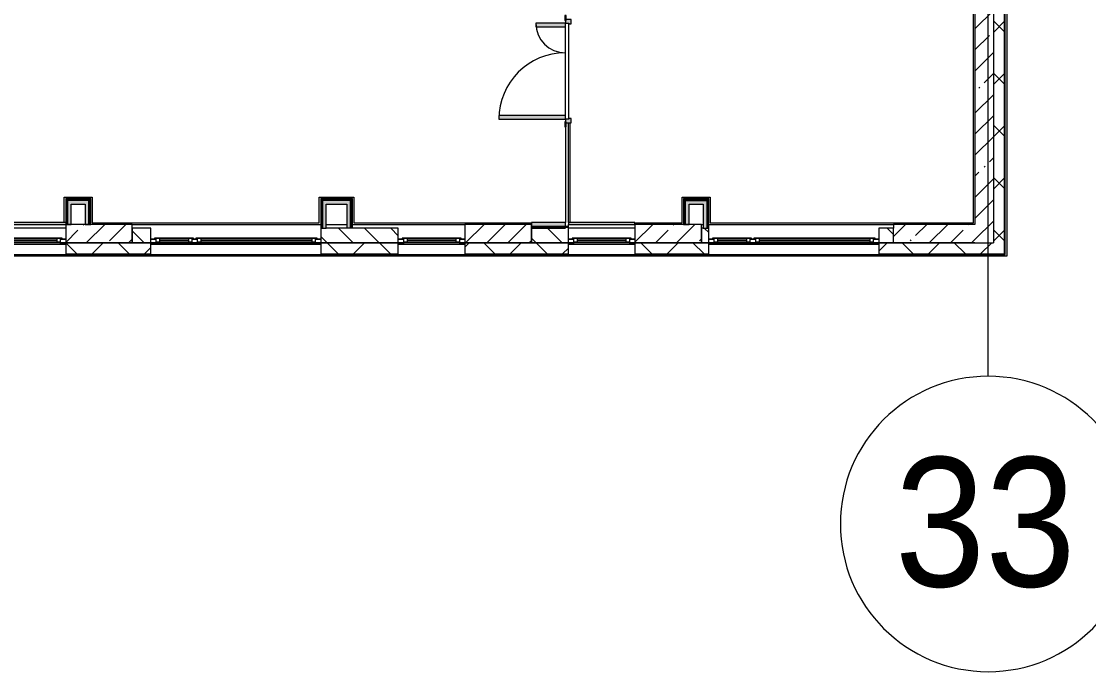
# Model space of a CAD drawing. Header units: millimetres. Extents: x -7229 to 193500, y -8553 to 29000.
# Drawn here: x 111930 to 126369, y -5906 to 2900 of the extents above; entities that cross this region are included whole.
import ezdxf

# ---------------------------------------------------------------- set-up
doc = ezdxf.new("R2010")
doc.units = ezdxf.units.MM
for name, color, linetype, lineweight, true_color in [('A-DOOR-1', 7, 'Continuous', 5, 0xaaaaaa), ('A-DOOR-2', 7, 'Continuous', 5, 0xe2e2e2), ('A-DOOR-FRAM-1', 7, 'Continuous', 5, 0xe2e2e2), ('A-DOOR-FRAM-2', 7, 'Continuous', 5, 0xaaaaaa), ('A-FLOR-1', 7, 'Continuous', 5, 0xaaaaaa), ('I-WALL-1', 7, 'Continuous', 5, 0xe7e7e7)]:
    doc.layers.add(name, color=color, linetype=linetype, lineweight=lineweight, true_color=true_color)
for name, color, linetype, lineweight in [('A-GLAZ', 7, 'Continuous', 5), ('A-WALL', 7, 'Continuous', 5), ('A-WALL-1', 7, 'Continuous', 9), ('I-WALL', 7, 'Continuous', 5), ('S-COLS', 7, 'Continuous', 5), ('Оси', 7, 'Continuous', 9), ('Оси-1', 7, 'Continuous', 20)]:
    doc.layers.add(name, color=color, linetype=linetype, lineweight=lineweight)
doc.styles.add('Arial', font='arial.ttf', dxfattribs={"width": 0.9, "height": 1750})
pattern_1 = [(45, (0, 0), (-353.5534, 353.5534), []), (135, (0, 0), (-353.5534, -353.5534), [])]
pattern_2 = [(45, (0, 0), (-285.1231, 285.1231), []), (45, (285.12, 0), (-285.1231, 285.1231), [504.031, -100.806, 16.764, -84.042])]
pattern_3 = [(45, (0, 0), (-530.33, 530.33), []), (135, (0, 0), (-530.33, -530.33), [])]

# ---------------------------------------------------------------- blocks, each defined once
blk = doc.blocks.new('120_Окно_СКБ_2Ст_Фрамуга сверху - 120_Окно_СКБ_2Ст_2300х2500_h_ ДОО-19727959-1_2_1_птичка зашивка')
at = {"layer": 'A-GLAZ'}
for p, q in [((-1150, -127), (-1150, -57)), ((-1150, -57), (-1080, -57)), ((1150, -57), (-1150, -57)), ((-1080, -127), (-1150, -127)), ((-1150, -127), (-1100, -127)), ((-1080, -127), (-1100, -127)), ((-1100, -127), (-1100, -137)), ((-1100, -137), (540, -137)), ((540, -137), (-1100, -137)), ((-1080, -57), (-1080, -127)), ((-1080, -57), (1080, -57)), ((520, -87), (-1080, -87)), ((-1080, -87), (-1080, -127)), ((-1030, -137), (-1030, -87)), ((-1030, -107), (470, -107)), ((470, -117), (-1030, -117)), ((470, -137), (470, -87)), ((520, -127), (520, -57)), ((520, -57), (590, -57)), ((520, -127), (520, -87)), ((590, -127), (520, -127)), ((540, -127), (520, -127)), ((540, -127), (570, -127)), ((540, -127), (570, -127)), ((540, -137), (540, -127)), ((590, -127), (570, -127)), ((570, -127), (570, -137)), ((570, -137), (1100, -137)), ((1100, -137), (570, -137)), ((590, -57), (590, -127)), ((1080, -87), (590, -87)), ((590, -87), (590, -127)), ((640, -137), (640, -87)), ((640, -107), (1030, -107)), ((1030, -117), (640, -117)), ((1030, -137), (1030, -87)), ((1080, -127), (1080, -57)), ((1080, -57), (1150, -57)), ((1080, -127), (1080, -87)), ((1150, -127), (1080, -127)), ((1100, -127), (1080, -127)), ((1100, -127), (1150, -127)), ((1100, -137), (1100, -127)), ((1150, -57), (1150, -127))]:
    blk.add_line(p, q, dxfattribs=at)
blk = doc.blocks.new('120_Окно_СКБ_1Ст - 120_Окно_СКБ_1Ст 900х2500_h_ с форточкой-22876038-1_2_1_птичка зашивка')
at = {"layer": 'A-GLAZ'}
for p, q in [((-450, -127), (-450, -57)), ((-450, -57), (-380, -57)), ((450, -57), (-450, -57)), ((-380, -127), (-450, -127)), ((-450, -127), (-400, -127)), ((-380, -127), (-400, -127)), ((-400, -127), (-400, -137)), ((-400, -137), (400, -137)), ((400, -137), (-400, -137)), ((-380, -57), (-380, -127)), ((380, -87), (-380, -87)), ((-380, -87), (-380, -127)), ((-330, -137), (-330, -87)), ((-330, -107), (330, -107)), ((330, -117), (-330, -117)), ((330, -137), (330, -87)), ((380, -127), (380, -57)), ((380, -57), (450, -57)), ((380, -127), (380, -87)), ((450, -127), (380, -127)), ((400, -127), (380, -127)), ((400, -127), (450, -127)), ((400, -137), (400, -127)), ((450, -57), (450, -127))]:
    blk.add_line(p, q, dxfattribs=at)
blk = doc.blocks.new('120_Окно_СКБ_2Ст_Фрамуга сверху - 120_Окно_СКБ_2Ст_2300х2500_h_ ДОО-V46-1_2_1_птичка зашивка')
at = {"layer": 'A-GLAZ'}
for p, q in [((-1150, -127), (-1150, -57)), ((-1150, -57), (-1080, -57)), ((1150, -57), (-1150, -57)), ((-1080, -127), (-1150, -127)), ((-1150, -127), (-1100, -127)), ((-1080, -127), (-1100, -127)), ((-1100, -127), (-1100, -137)), ((-1100, -137), (540, -137)), ((540, -137), (-1100, -137)), ((-1080, -57), (-1080, -127)), ((-1080, -57), (1080, -57)), ((520, -87), (-1080, -87)), ((-1080, -87), (-1080, -127)), ((-1030, -137), (-1030, -87)), ((-1030, -107), (470, -107)), ((470, -117), (-1030, -117)), ((470, -137), (470, -87)), ((520, -127), (520, -57)), ((520, -57), (590, -57)), ((520, -127), (520, -87)), ((590, -127), (520, -127)), ((540, -127), (520, -127)), ((540, -127), (568, -127)), ((540, -127), (568, -127)), ((540, -137), (540, -127)), ((590, -127), (570, -127)), ((570, -127), (570, -137)), ((570, -137), (1100, -137)), ((1100, -137), (570, -137)), ((590, -57), (590, -127)), ((1080, -87), (590, -87)), ((590, -87), (590, -127)), ((640, -137), (640, -87)), ((640, -107), (1030, -107)), ((1030, -117), (640, -117)), ((1030, -137), (1030, -87)), ((1080, -127), (1080, -57)), ((1080, -57), (1150, -57)), ((1080, -127), (1080, -87)), ((1150, -127), (1080, -127)), ((1100, -127), (1080, -127)), ((1100, -127), (1150, -127)), ((1100, -137), (1100, -127)), ((1150, -57), (1150, -127))]:
    blk.add_line(p, q, dxfattribs=at)
blk = doc.blocks.new('110_Дверь_СКБ_2Ст - Д-5_п__в составе перегородки _не входит в спец__-32680960-1_2_1_птичка зашивка')
at = {"layer": 'A-DOOR-2'}
for points in [[(-638, 334), (-638, 0), (-588, 0), (-588, 901), (-638, 901)], [(612, 334), (612, 0), (662, 0), (662, 401), (612, 401)]]:
    blk.add_hatch(color=256, dxfattribs=at).paths.add_polyline_path(points)
h = blk.add_hatch(color=256, dxfattribs=at)
h.paths.add_polyline_path([(-688, -20), (-688, -79), (-628, -79), (-628, -49), (-638, -49), (-638, 0), (-688, 0)])
h.paths.add_polyline_path([(652, -49), (652, -79), (712, -79), (712, 0), (662, 0), (662, -49)])
at = {"layer": 'A-DOOR-FRAM-1'}
for points in [[(-743, 3), (-743, 0), (-673, 0), (-673, 8), (-743, 8)], [(697, 0), (767, 0), (767, 8), (697, 8)], [(-743, -9), (-688, -9), (-688, -1), (-743, -1)], [(712, -9), (767, -9), (767, -1), (712, -1)]]:
    blk.add_hatch(color=256, dxfattribs=at).paths.add_polyline_path(points)
at = {"layer": 'A-DOOR-1'}
for p, q in [((-638, 901), (-638, 0)), ((-588, 901), (-638, 901)), ((-588, 0), (-588, 901)), ((662, 401), (612, 401)), ((612, 401), (612, 0)), ((662, 0), (662, 401)), ((-638, 0), (-588, 0)), ((612, 0), (662, 0))]:
    blk.add_line(p, q, dxfattribs=at)
for centre, radius, start, end in [((-638, 0), 900, 0, 90), ((662, 0), 400, 90, 180)]:
    blk.add_arc(centre, radius, start, end, dxfattribs=at)
at = {"layer": 'A-DOOR-FRAM-2'}
for p, q in [((-673, 8), (-743, 8)), ((-743, 8), (-743, 0)), ((-743, 0), (-673, 0)), ((-638, 0), (-688, 0)), ((-688, 0), (-688, -79)), ((-673, 0), (-688, 0)), ((-688, 0), (-688, -1)), ((-673, 0), (-673, 8)), ((-673, -1), (-673, 0)), ((-638, -49), (-638, 0)), ((662, 0), (662, -49)), ((712, 0), (662, 0)), ((767, 8), (697, 8)), ((697, 8), (697, 0)), ((712, 0), (697, 0)), ((697, 0), (697, -1)), ((697, 0), (767, 0)), ((712, -79), (712, 0)), ((712, -1), (712, 0)), ((767, 0), (767, 8)), ((-673, -1), (-743, -1)), ((-743, -1), (-743, -9)), ((-743, -9), (-673, -9)), ((-688, -79), (-628, -79)), ((-688, -1), (-673, -1)), ((-673, -9), (-673, -1)), ((-628, -49), (-638, -49)), ((-628, -79), (-628, -49)), ((662, -49), (652, -49)), ((652, -49), (652, -79)), ((652, -79), (712, -79)), ((697, -1), (712, -1)), ((767, -1), (697, -1)), ((697, -1), (697, -9)), ((697, -9), (767, -9)), ((767, -9), (767, -1))]:
    blk.add_line(p, q, dxfattribs=at)
blk = doc.blocks.new('Ось сетки - D8-29747960-1_2_1_птичка зашивка')
at = {"layer": 'Оси-1'}
for start, end in [(360, 180), (180, 360)]:
    blk.add_arc((0, 0), 4, start, end, dxfattribs=at)

msp = doc.modelspace()

# ---------------------------------------------------------------- hatches: boundary and pattern name
at = {"layer": 'A-WALL'}
h = msp.add_hatch(dxfattribs=at)
h.set_pattern_fill('FP_20', color=256, style=0, pattern_type=2)
h.set_pattern_definition(pattern_1)
h.paths.add_polyline_path([(125230, -250), (125230, 7700), (125080, 7700), (125080, -250), (125190, -250)])
h.paths.add_polyline_path([(125230, 8900), (125230, 10820), (125080, 10820), (125080, 8900), (125228.4, 8900)])
h.paths.add_polyline_path([(125230, 13120), (125230, 13670), (125080, 13670), (125080, 13120), (125190, 13120)])
h.paths.add_polyline_path([(125230, 15220), (125230, 21550), (125080, 21550), (125080, 15220), (125190, 15220)])
h = msp.add_hatch(dxfattribs=at)
h.set_pattern_fill('FP_2', color=256, style=0, pattern_type=2)
h.set_pattern_definition([(135, (0, 0), (-176.7767, -176.7767), [])])
h.paths.add_polyline_path([(123730, -100), (123730, 100), (123530, 100), (123530, -100)])
h.paths.add_polyline_path([(109758.3, -100), (109830, -100), (109830, 100), (109480, 100), (109480, -100), (109670, -100)])
h.paths.add_polyline_path([(92347.4, -100), (92730, -100), (92730, 100), (91930, 100), (91930, -100)])
h.paths.add_polyline_path([(94780, -100), (94780, 100), (94530, 100), (94530, -100)])
h.paths.add_polyline_path([(111630, -100), (111630, 100), (110730, 100), (110730, -100)])
h.paths.add_polyline_path([(121130, -100), (121230, -100), (121230, 100), (121130, 100), (121130, -11)])
h.paths.add_polyline_path([(97105, -100), (98105, -100), (98105, 100), (97105, 100)])
h.paths.add_polyline_path([(119330, -100), (119330, 100), (118830, 100), (118830, -100), (119133.4, -100)])
h.paths.add_polyline_path([(100830, -100), (101730, -100), (101730, 100), (100830, 100), (100830, 82.2)])
h.paths.add_polyline_path([(113680, -100), (113680, 100), (113430, 100), (113430, -100)])
h.paths.add_polyline_path([(102880, -100), (102880, 100), (102630, 100), (102630, -100)])
h.paths.add_polyline_path([(116454.8, -100), (117030, -100), (117030, 100), (115980, 100), (115980, -100)])
h.paths.add_polyline_path([(105180, -100), (106230, -100), (106230, 100), (105180, 100), (105180, -27.9)])
h = msp.add_hatch(dxfattribs=at)
h.set_pattern_fill('FP_20', color=256, style=0, pattern_type=2)
h.set_pattern_definition(pattern_1)
h.paths.add_polyline_path([(89210, -250), (91030, -250), (91030, -100), (89210, -100)])
h.paths.add_polyline_path([(123530, -250), (125080, -250), (125080, -100), (123530, -100), (123530, -210)])
h.paths.add_polyline_path([(120919.2, -250), (121230, -250), (121230, -100), (120230, -100), (120230, -250)])
h.paths.add_polyline_path([(107350, -250), (108030, -250), (108030, -100), (107130, -100), (107130, -250), (107230, -250)])
h.paths.add_polyline_path([(111630, -250), (111630, -100), (110730, -100), (110730, -250)])
h.paths.add_polyline_path([(109758.3, -250), (109830, -250), (109830, -100), (109480, -100), (109480, -250)])
h.paths.add_polyline_path([(116454.8, -250), (117030, -250), (117030, -100), (115980, -100), (115980, -250)])
h.paths.add_polyline_path([(117930, -250), (119330, -250), (119330, -100), (117930, -100), (117930, -210)])
h.paths.add_polyline_path([(112530, -250), (113680, -250), (113680, -100), (112530, -100), (112530, -210)])
h.paths.add_polyline_path([(101276.1, -250), (102880, -250), (102880, -100), (100830, -100), (100830, -250)])
h.paths.add_polyline_path([(94780, -250), (94780, -100), (93630, -100), (93630, -250), (94133.1, -250)])
h.paths.add_polyline_path([(97080, -250), (98130, -250), (98130, -100), (97080, -100), (97080, -210)])
h.paths.add_polyline_path([(105180, -250), (106230, -250), (106230, -100), (105180, -100), (105180, -210)])
h.paths.add_polyline_path([(99930, -250), (99930, -100), (99030, -100), (99030, -250), (99490.4, -250)])
h.paths.add_polyline_path([(91930, -250), (92730, -250), (92730, -100), (91930, -100), (91930, -210)])
at = {"layer": 'I-WALL'}
h = msp.add_hatch(dxfattribs=at)
h.set_pattern_fill('FP_1', color=256, style=0, pattern_type=2)
h.set_pattern_definition(pattern_2)
h.paths.add_polyline_path([(125080, -100), (125080, 7700), (124830, 7700), (124830, -100)])
h = msp.add_hatch(dxfattribs=at)
h.set_pattern_fill('FP_112', color=256, style=0, pattern_type=2)
h.set_pattern_definition(pattern_3)
h.paths.add_polyline_path([(112845, 150), (112857.5, 150), (112855.2, 475), (112845, 475), (112845, 175)])
h = msp.add_hatch(dxfattribs=at)
h.set_pattern_fill('FP_112', color=256, style=0, pattern_type=2)
h.set_pattern_definition(pattern_3)
h.paths.add_polyline_path([(112870, 150), (112870, 487.5), (112857.5, 487.5), (112857.5, 150)])
h = msp.add_hatch(dxfattribs=at)
h.set_pattern_fill('FP_112', color=256, style=0, pattern_type=2)
h.set_pattern_definition(pattern_3)
h.paths.add_polyline_path([(115992.5, 100), (115992.5, 500), (115980, 500), (115980, 100)])
h = msp.add_hatch(dxfattribs=at)
h.set_pattern_fill('FP_112', color=256, style=0, pattern_type=2)
h.set_pattern_definition(pattern_3)
h.paths.add_polyline_path([(116005, 487.5), (116410, 487.5), (116410, 500), (115992.5, 500), (115992.5, 487.5)])
h = msp.add_hatch(dxfattribs=at)
h.set_pattern_fill('FP_112', color=256, style=0, pattern_type=2)
h.set_pattern_definition(pattern_3)
h.paths.add_polyline_path([(116005, 100), (116005, 487.5), (115992.5, 487.5), (115992.5, 100)])
h = msp.add_hatch(dxfattribs=at)
h.set_pattern_fill('FP_112', color=256, style=0, pattern_type=2)
h.set_pattern_definition(pattern_3)
h.paths.add_polyline_path([(116397.5, 475), (116397.5, 487.5), (116005, 487.5), (116005, 475), (116385, 475)])
h = msp.add_hatch(dxfattribs=at)
h.set_pattern_fill('FP_112', color=256, style=0, pattern_type=2)
h.set_pattern_definition(pattern_3)
h.paths.add_polyline_path([(116385, 100), (116397.5, 100), (116397.5, 475), (116385, 475), (116385, 148.4)])
h = msp.add_hatch(dxfattribs=at)
h.set_pattern_fill('FP_112', color=256, style=0, pattern_type=2)
h.set_pattern_definition(pattern_3)
h.paths.add_polyline_path([(116397.5, 100), (116410, 100), (116410, 487.5), (116397.5, 487.5), (116397.5, 148.8)])
h = msp.add_hatch(dxfattribs=at)
h.set_pattern_fill('FP_112', color=256, style=0, pattern_type=2)
h.set_pattern_definition(pattern_3)
h.paths.add_polyline_path([(121205, 100), (121217.5, 100), (121217.5, 487.5), (121205, 487.5), (121205, 128.7)])
h = msp.add_hatch(dxfattribs=at)
h.set_pattern_fill('FP_112', color=256, style=0, pattern_type=2)
h.set_pattern_definition(pattern_3)
h.paths.add_polyline_path([(121230, 100), (121230, 500), (121217.5, 500), (121217.5, 100)])
h = msp.add_hatch(dxfattribs=at)
h.set_pattern_fill('FP_1', color=256, style=0, pattern_type=2)
h.set_pattern_definition(pattern_2)
h.paths.add_polyline_path([(123730, -100), (124830, -100), (124830, 150), (123730, 150), (123730, 100)])
h = msp.add_hatch(dxfattribs=at)
h.set_pattern_fill('FP_112', color=256, style=0, pattern_type=2)
h.set_pattern_definition(pattern_3)
h.paths.add_polyline_path([(119290, 112.5), (119330, 112.5), (119330, 125), (118830, 125), (118830, 112.5), (119287.5, 112.5)])
h = msp.add_hatch(dxfattribs=at)
h.set_pattern_fill('FP_112', color=256, style=0, pattern_type=2)
h.set_pattern_definition(pattern_3)
h.paths.add_polyline_path([(119290, 100), (119330, 100), (119330, 112.5), (118830, 112.5), (118830, 100), (119133.4, 100)])
at = {"layer": 'I-WALL-1'}
for points in [[(112605, 150), (112605, 475), (112555, 475), (112555, 150)], [(112605, 425), (112845, 425), (112845, 475), (112605, 475)], [(116005, 100), (116055, 100), (116055, 475), (116005, 475), (116005, 134.7)], [(116385, 425), (116385, 475), (116055, 475), (116055, 425), (116335, 425)], [(120965, 425), (121155, 425), (121155, 475), (120915, 475), (120919.2, 425)], [(121155, 100), (121205, 100), (121205, 475), (121155, 475), (121155, 129.3)], [(112795, 150), (112845, 150), (112845, 425), (112795, 425), (112795, 175)], [(116385, 100), (116385, 425), (116335, 425), (116335, 100)], [(120919.2, 150), (120965, 150), (120965, 425), (120915, 425), (120915, 150)], [(110730, 125), (111630, 127), (111630, 150), (112530, 150), (112530, 175), (109750, 175), (109750, 125), (109830, 125), (109830, 150), (110730, 150)]]:
    msp.add_hatch(color=256, dxfattribs=at).paths.add_polyline_path(points)
h = msp.add_hatch(color=256, dxfattribs=at)
h.paths.add_polyline_path([(119290, 125), (119290, 175), (118830, 170), (118830, 125), (119133.4, 125)])
h.paths.add_polyline_path([(120026.3, 150), (120230, 150), (120230, 175), (119330, 170), (119330, 150), (119579.9, 150)])
at = {"layer": 'S-COLS'}
h = msp.add_hatch(dxfattribs=at)
h.set_pattern_fill('FP_1', color=256, style=0, pattern_type=2)
h.set_pattern_definition(pattern_2)
h.paths.add_polyline_path([(112883.4, -100), (113430, -100), (113430, 150), (112530, 150), (112530, -100)])
h = msp.add_hatch(dxfattribs=at)
h.set_pattern_fill('FP_1', color=256, style=0, pattern_type=2)
h.set_pattern_definition(pattern_2)
h.paths.add_polyline_path([(118830, -100), (118830, 150), (117930, 150), (117930, -100)])
h = msp.add_hatch(dxfattribs=at)
h.set_pattern_fill('FP_1', color=256, style=0, pattern_type=2)
h.set_pattern_definition(pattern_2)
h.paths.add_polyline_path([(120919.2, -100), (121130, -100), (121130, 150), (120230, 150), (120230, -100)])

# ---------------------------------------------------------------- linework, layer by layer
at = {"layer": 'A-FLOR-1'}
for p, q in [((124810, 170), (124810, 7721)), ((119350, 1525), (119350, 175)), ((112510, 174.4), (112510, 520)), ((112510, 520), (112890, 520)), ((112890, 520), (112890, 170)), ((115960, 170), (115960, 520)), ((115960, 520), (116430, 520)), ((116430, 520), (116430, 170)), ((120870, 170), (120870, 520)), ((120870, 520), (121250, 520)), ((121250, 520), (121250, 170)), ((112890, 170), (115960, 170)), ((116430, 170), (118830, 170)), ((120230, 170), (120870, 170)), ((121250, 170), (124810, 170))]:
    msp.add_line(p, q, dxfattribs=at)
at = {"layer": 'A-WALL'}
for p, q in [((125260, 11722), (125260, -280)), ((125238, -258), (125238, 10820)), ((125080, 8900), (125080, -100)), ((113680, 100), (113430, 100)), ((113430, 100), (113430, -100)), ((113680, -258), (113680, 100)), ((115980, 100), (115980, -258)), ((117030, 100), (116055, 100)), ((117030, -258), (117030, 100)), ((118830, 100), (118830, -100)), ((119330, -258), (119330, 100)), ((121155, 100), (121130, 100)), ((121130, 100), (121130, -100)), ((121230, -258), (121230, 100)), ((123730, 100), (123530, 100)), ((123530, 100), (123530, -258)), ((113430, -100), (111630, -100)), ((112530, -100), (112530, -258)), ((113680, -100), (115980, -100)), ((118830, -100), (117030, -100)), ((117930, -100), (117930, -258)), ((121130, -100), (119330, -100)), ((120230, -100), (120230, -258)), ((121230, -100), (123530, -100)), ((124830, -100), (123730, -100)), ((109480, -258), (112530, -258)), ((125260, -280), (109480, -280)), ((112530, -258), (125238, -258))]:
    msp.add_line(p, q, dxfattribs=at)
at = {"layer": 'A-WALL-1'}
for p, q in [((125230, -250), (125230, 7700)), ((125233, -253), (125233, 7700)), ((112542.5, 487.5), (112542.5, 150)), ((112857.5, 487.5), (112542.5, 487.5)), ((112555, 475), (112555, 150)), ((112845, 475), (112555, 475)), ((112845, 150), (112845, 475)), ((112857.5, 150), (112857.5, 487.5)), ((115992.5, 487.5), (115992.5, 100)), ((116397.5, 487.5), (115992.5, 487.5)), ((116005, 475), (116005, 100)), ((116385, 475), (116005, 475)), ((116385, 100), (116385, 475)), ((116397.5, 100), (116397.5, 487.5)), ((120902.5, 487.5), (121217.5, 487.5)), ((120902.5, 150), (120902.5, 487.5)), ((120915, 475), (121205, 475)), ((120915, 150), (120915, 475)), ((121205, 475), (121205, 100)), ((121217.5, 487.5), (121217.5, 100)), ((119290, 125), (119290, 175)), ((119330, 175), (119330, 150)), ((118830, 125), (119330, 125)), ((118830, 112.5), (119330, 112.5)), ((118830, 100), (118830, 100)), ((118830, 100), (119290, 100)), ((123730, -100), (123730, 100)), ((113430, -100), (113680, -100)), ((113680, -100), (113430, -100)), ((115980, -100), (117030, -100)), ((117030, -100), (115980, -100)), ((118830, -100), (119330, -100)), ((119330, -100), (118830, -100)), ((121130, -100), (121230, -100)), ((121230, -100), (121130, -100)), ((123730, -100), (123530, -100)), ((123530, -100), (124830, -100)), ((112530, -250), (113680, -250)), ((112530, -253), (113680, -253)), ((115980, -250), (117030, -250)), ((115980, -253), (117030, -253)), ((117930, -250), (119330, -250)), ((117930, -253), (119330, -253)), ((120230, -250), (121230, -250)), ((120230, -253), (121230, -253)), ((123530, -250), (125230, -250)), ((123530, -253), (125233, -253))]:
    msp.add_line(p, q, dxfattribs=at)
at = {"layer": 'I-WALL'}
for p, q in [((124830, 8900), (124830, 150)), ((119290, 1575), (119290, 2875)), ((119330, 2875), (119330, 1575)), ((119290, 1470), (119290, 175)), ((119330, 175), (119330, 1525)), ((112530, 500), (112530, 150)), ((112870, 500), (112530, 500)), ((112870, 150), (112870, 500)), ((115980, 500), (115980, 100)), ((116410, 500), (115980, 500)), ((116410, 100), (116410, 500)), ((121230, 500), (120890, 500)), ((120890, 500), (120890, 150)), ((121230, 100), (121230, 500)), ((112605, 150), (112605, 425)), ((112605, 425), (112795, 425)), ((112795, 425), (112795, 150)), ((116055, 100), (116055, 425)), ((116055, 425), (116335, 425)), ((116335, 425), (116335, 100)), ((120965, 425), (121155, 425)), ((120965, 150), (120965, 425)), ((121155, 425), (121155, 100)), ((112530, 175), (109750, 175)), ((111630, 150), (112530, 150)), ((112530, 150), (112605, 150)), ((112795, 150), (112870, 150)), ((113430, 150), (115980, 150)), ((116055, 150), (116335, 150)), ((116410, 150), (117930, 150)), ((119290, 175), (118830, 175)), ((118830, 175), (118830, 100)), ((120230, 175), (119330, 175)), ((119330, 100), (119330, 150)), ((119330, 150), (120230, 150)), ((120230, 150), (120230, 175)), ((120890, 150), (120965, 150)), ((121130, 150), (121155, 150)), ((121230, 150), (123730, 150)), ((124830, 150), (123730, 150)), ((123730, 150), (123730, 100)), ((112530, 100), (111630, 100)), ((115980, 100), (116055, 100)), ((120230, 100), (119330, 100)), ((121155, 100), (121230, 100)), ((112530, -100), (111630, -100)), ((115980, -100), (113680, -100)), ((117930, -100), (117030, -100)), ((120230, -100), (119330, -100)), ((123530, -100), (121230, -100)), ((124830, -100), (125080, -100))]:
    msp.add_line(p, q, dxfattribs=at)
at = {"layer": 'S-COLS'}
for p, q in [((113430, 150), (112530, 150)), ((112530, 150), (112530, -100)), ((113430, 100), (113430, 150)), ((118830, 150), (117930, 150)), ((117930, 150), (117930, -100)), ((118830, 100), (118830, 150)), ((121130, 150), (120230, 150)), ((120230, 150), (120230, -100)), ((121130, 100), (121130, 150)), ((113430, -100), (113430, 100)), ((118830, -100), (118830, 100)), ((121130, -100), (121130, 100)), ((112530, -100), (113430, -100)), ((117930, -100), (118830, -100)), ((120230, -100), (121130, -100))]:
    msp.add_line(p, q, dxfattribs=at)
at = {"layer": 'Оси'}
msp.add_line((125010, -1906.3), (125010, 9979), dxfattribs=at)

# ---------------------------------------------------------------- block references
at = {"layer": 'A-DOOR-1', "rotation": 90}
msp.add_blockref('110_Дверь_СКБ_2Ст - Д-5_п__в составе перегородки _не входит в спец__-32680960-1_2_1_птичка зашивка', (119289.5, 2212.5), dxfattribs=at)
at = {"layer": 'A-GLAZ', "rotation": 180}
for name, p in [('120_Окно_СКБ_1Ст - 120_Окно_СКБ_1Ст 900х2500_h_ с форточкой-22876038-1_2_1_птичка зашивка', (112080, -175)), ('120_Окно_СКБ_2Ст_Фрамуга сверху - 120_Окно_СКБ_2Ст_2300х2500_h_ ДОО-19727959-1_2_1_птичка зашивка', (114830, -175)), ('120_Окно_СКБ_1Ст - 120_Окно_СКБ_1Ст 900х2500_h_ с форточкой-22876038-1_2_1_птичка зашивка', (117480, -175)), ('120_Окно_СКБ_1Ст - 120_Окно_СКБ_1Ст 900х2500_h_ с форточкой-22876038-1_2_1_птичка зашивка', (119780, -175)), ('120_Окно_СКБ_2Ст_Фрамуга сверху - 120_Окно_СКБ_2Ст_2300х2500_h_ ДОО-V46-1_2_1_птичка зашивка', (122380, -175))]:
    msp.add_blockref(name, p, dxfattribs=at)
at = {"layer": 'Оси-1', "xscale": 499.9999999999995, "yscale": 499.9999999999995, "zscale": 499.9999999999995}
msp.add_blockref('Ось сетки - D8-29747960-1_2_1_птичка зашивка', (125010, -3906.3), dxfattribs=at)

# ---------------------------------------------------------------- texts
at = {"layer": 'Оси', "insert": (123746.9, -3003), "char_height": 1750, "width": 3030.379, "attachment_point": 1, "style": 'Arial'}
msp.add_mtext('33', dxfattribs=at)

doc.saveas('drawing.dxf')
